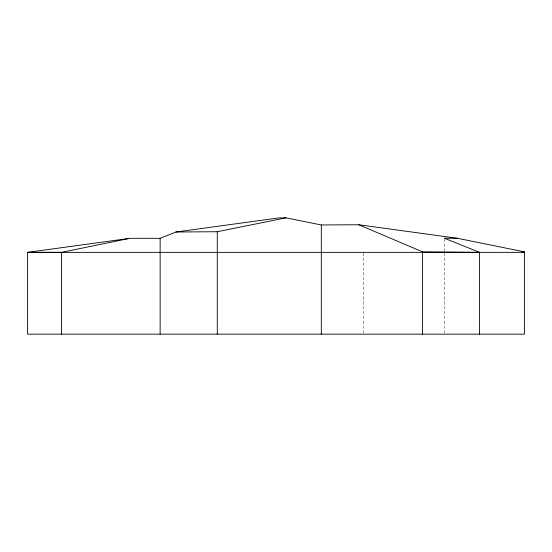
<?xml version="1.0" encoding="UTF-8"?>
<svg xmlns="http://www.w3.org/2000/svg" width="552" height="552" viewBox="0 0 552 552"><rect width="100%" height="100%" fill="white"/><g stroke="black" fill="none" stroke-linecap="round" stroke-linejoin="round"><path stroke-width="0.41" stroke-dasharray="2.76 2.07" d="M444.394 239.05L444.394 252.354M444.394 253.216L444.394 333.291M363.74 253.216L363.74 333.291"/><path stroke-width="0.83" d="M524.4 252.354L27.6 252.354L61.596 252.347L129.982 238.312L160.135 238.305L175.922 232.012L279.264 217.847L286.026 217.847L321.312 224.968L358.745 224.747L457.491 238.291L524.4 251.857L524.4 334.153L27.6 334.153L27.6 252.354L128.264 238.554M175.922 232.012L217.274 231.723L286.026 217.847M521.833 251.864L524.4 251.857M457.491 238.291L444.394 238.222L479.543 252.354L479.543 334.153M358.745 224.747L422.535 251.836L479.543 252.354M422.535 251.836L422.535 334.153M321.312 224.968L321.312 334.153M217.274 231.723L217.274 334.153M160.135 238.305L160.135 334.153M61.596 252.354L61.596 334.153"/></g></svg>
